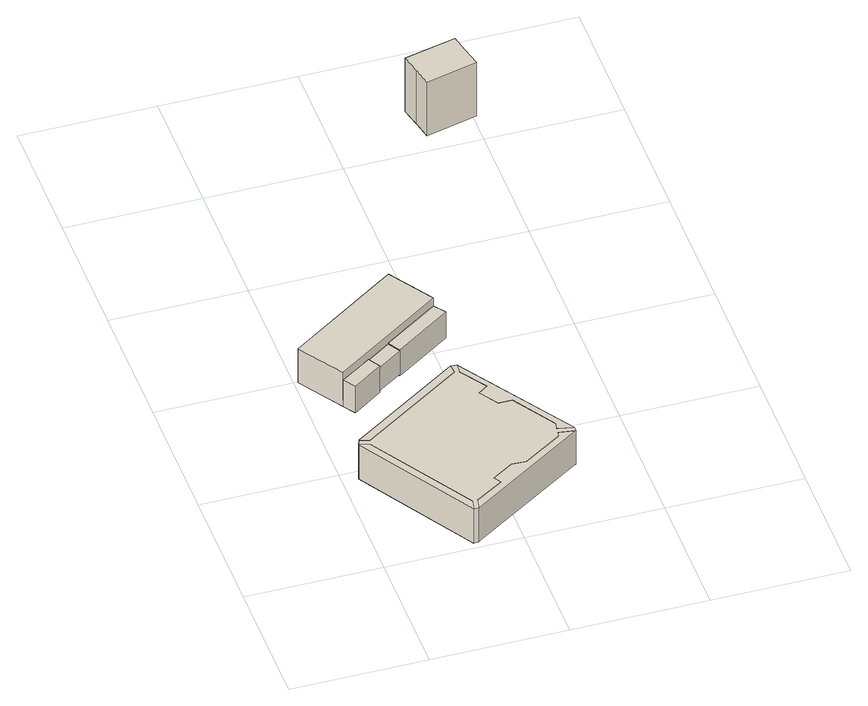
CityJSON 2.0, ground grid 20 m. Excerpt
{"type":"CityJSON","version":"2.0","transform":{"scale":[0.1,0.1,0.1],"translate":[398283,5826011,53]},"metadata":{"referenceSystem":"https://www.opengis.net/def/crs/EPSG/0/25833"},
"CityObjects":{
"building1":{"type":"Building","attributes":{"Gemeindeschluessel":"11000011","BezugspunktDach":"2200","function":"51009_1610","measuredHeight":6.23,"storeysAboveGround":0},"address":[{"country":"Germany","locality":"Berlin"}],"geometry":[{"type":"Solid","lod":"1","boundaries":[[[[0,1,2,3]],[[4,5,6,7]],[[4,7,3,2]],[[5,4,2,1]],[[6,5,1,0]],[[7,6,0,3]]]]}]},
"building2":{"type":"Building","attributes":{"Gemeindeschluessel":"11000011","BezugspunktDach":"2200","function":"51009_1610","measuredHeight":6.08,"storeysAboveGround":0},"address":[{"country":"Germany","locality":"Berlin"}],"geometry":[{"type":"Solid","lod":"1","boundaries":[[[[8,9,10,11]],[[12,13,14,15]],[[12,15,11,10]],[[13,12,10,9]],[[14,13,9,8]],[[15,14,8,11]]]]}]},
"building3":{"type":"Building","attributes":{"name":"Kirche","Gemeindeschluessel":"11000011","BezugspunktDach":"2200","function":"31001_3041","measuredHeight":6.17,"storeysAboveGround":1},"address":[{"country":"Germany","locality":"Berlin","thoroughfareNumber":"17","thoroughfareName":"Am Berl"}],"geometry":[{"type":"Solid","lod":"1","boundaries":[[[[2,1,0,16,17,18,19,20,21,22,23,24,25,26,27,28,29,30,31,32,33,10,9,8,11,3]],[[15,14,13,12,34,35,36,37,38,39,40,41,42,43,44,45,46,47,48,49,50,51,52,53,54,55]],[[15,55,3,11]],[[14,15,11,8]],[[13,14,8,9]],[[12,13,9,10]],[[34,12,10,33]],[[35,34,33,32]],[[36,35,32,31]],[[37,36,31,30]],[[38,37,30,29]],[[39,38,29,28]],[[40,39,28,27]],[[41,40,27,26]],[[42,41,26,25]],[[43,42,25,24]],[[44,43,24,23]],[[45,44,23,22]],[[46,45,22,21]],[[47,46,21,20]],[[48,47,20,19]],[[49,48,19,18]],[[50,49,18,17]],[[51,50,17,16]],[[52,51,16,0]],[[53,52,0,1]],[[54,53,1,2]],[[55,54,2,3]]]]}]},
"building4":{"type":"Building","attributes":{"Gemeindeschluessel":"11000011","BezugspunktDach":"2200","function":"51009_1610","measuredHeight":4.24,"storeysAboveGround":0},"address":[{"country":"Germany","locality":"Berlin"}],"geometry":[{"type":"Solid","lod":"1","boundaries":[[[[56,57,58,59]],[[60,61,62,63]],[[60,63,59,58]],[[61,60,58,57]],[[62,61,57,56]],[[63,62,56,59]]]]}]},
"building5":{"type":"Building","attributes":{"Gemeindeschluessel":"11000011","function":"31001_1010"},"address":[{"country":"Germany","locality":"Berlin","thoroughfareNumber":"17 (1)","thoroughfareName":"Am Berl"}],"children":["building5-1","building5-2","building5-3"]},
"building5-1":{"type":"BuildingPart","attributes":{"BezugspunktDach":"2200","measuredHeight":7.52,"storeysAboveGround":2},"parents":["building5"],"geometry":[{"type":"MultiSurface","lod":"1","boundaries":[[[64,65,66,67]],[[68,69,70,71]],[[68,71,67,66]],[[69,68,66,65]],[[72,73,74,75,76,77,78,65,64]],[[71,70,64,67]],[[69,78,77,76]],[[70,75,74,73,72]]]}]},
"building5-2":{"type":"BuildingPart","attributes":{"BezugspunktDach":"2200","measuredHeight":4.64,"storeysAboveGround":2},"parents":["building5"],"geometry":[{"type":"Solid","lod":"1","boundaries":[[[[79,80,78,77]],[[69,81,82,76]],[[81,69,78,80]],[[82,81,80,79]],[[76,82,79,77]],[[69,76,77,78]]]]}]},
"building5-3":{"type":"BuildingPart","attributes":{"BezugspunktDach":"2200","measuredHeight":4.64,"storeysAboveGround":2},"parents":["building5"],"geometry":[{"type":"Solid","lod":"1","boundaries":[[[[83,84,74,73]],[[75,85,86,70]],[[85,75,74,84]],[[86,85,84,83]],[[70,86,83,73]],[[75,70,73,74]]]]}]},
"building6":{"type":"Building","attributes":{"Gemeindeschluessel":"11000011","BezugspunktDach":"2200","function":"51009_1610","measuredHeight":6,"storeysAboveGround":0},"address":[{"country":"Germany","locality":"Berlin"}],"geometry":[{"type":"Solid","lod":"1","boundaries":[[[[24,23,22,21,20,19,18,17,16]],[[87,88,89,90,91,92,93,94,95]],[[87,95,16,17]],[[88,87,17,18]],[[89,88,18,19]],[[90,89,19,20]],[[91,90,20,21]],[[92,91,21,22]],[[93,92,22,23]],[[94,93,23,24]],[[95,94,24,16]]]]}]},
"building7":{"type":"Building","attributes":{"Gemeindeschluessel":"11000011","BezugspunktDach":"2200","function":"51009_1610","measuredHeight":6.16,"storeysAboveGround":0},"address":[{"country":"Germany","locality":"Berlin"}],"geometry":[{"type":"Solid","lod":"1","boundaries":[[[[31,30,29,28,27,26,25,33,32]],[[34,42,41,40,39,38,37,36,35]],[[34,35,32,33]],[[42,34,33,25]],[[41,42,25,26]],[[40,41,26,27]],[[39,40,27,28]],[[38,39,28,29]],[[37,38,29,30]],[[36,37,30,31]],[[35,36,31,32]]]]}]},
"building8":{"type":"Building","attributes":{"Gemeindeschluessel":"11000011","BezugspunktDach":"2200","function":"31001_2000","measuredHeight":11.21,"storeysAboveGround":1},"address":[{"country":"Germany","locality":"Berlin","thoroughfareNumber":"17 (2)","thoroughfareName":"Am Berl"}],"geometry":[{"type":"Solid","lod":"1","boundaries":[[[[96,97,98,99,100,101]],[[102,103,104,105,106,107]],[[102,107,101,100]],[[103,102,100,99]],[[104,103,99,98]],[[105,104,98,97]],[[106,105,97,96]],[[107,106,96,101]]]]}]}
},
"vertices":[
[129,3,73],[132,19,73],[36,173,73],[21,178,73],[36,173,11],[132,19,11],[129,3,11],[21,178,11],
[38,181,73],[190,280,73],[189,294,73],[24,186,73],[189,294,12],[190,280,12],[38,181,12],[24,186,12],
[136,3,73],[139,19,73],[181,45,73],[174,56,73],[206,76,73],[227,75,73],[284,111,73],[285,119,73],[310,115,73],[310,122,73],[286,127,73],[288,137,73],[247,201,73],[227,201,73],[209,229,73],[223,239,73],[197,278,73],[198,293,73],[198,293,12],[197,278,12],[223,239,12],[209,229,12],[227,201,12],[247,201,12],[288,137,12],[286,127,12],[310,122,12],[310,115,12],[285,119,12],[284,111,12],[227,75,12],[206,76,12],[174,56,12],[181,45,12],[139,19,12],[136,3,12],[129,3,12],[132,19,12],[36,173,12],[21,178,12],
[103,338,57],[139,362,57],[128,380,57],[92,356,57],[128,380,15],[139,362,15],[103,338,15],[92,356,15],
[46,326,73],[210,434,73],[167,500,73],[3,391,73],[167,500,12],[210,434,12],[46,326,12],[3,391,12],[46,326,23],[46,326,59],[92,356,59],[92,356,12],[128,380,12],[128,380,59],[210,434,59],
[139,362,59],[222,417,59],[222,417,12],[139,362,12],
[58,308,59],[103,338,59],[103,338,12],[58,308,12],
[139,19,13],[181,45,13],[174,56,13],[206,76,13],[227,75,13],[284,111,13],[285,119,13],[310,115,13],[136,3,13],
[322,858,101],[328,830,101],[405,849,101],[398,877,101],[392,905,101],[315,887,101],[392,905,5],[398,877,5],[405,849,5],[328,830,5],[322,858,5],[315,887,5]
]}
